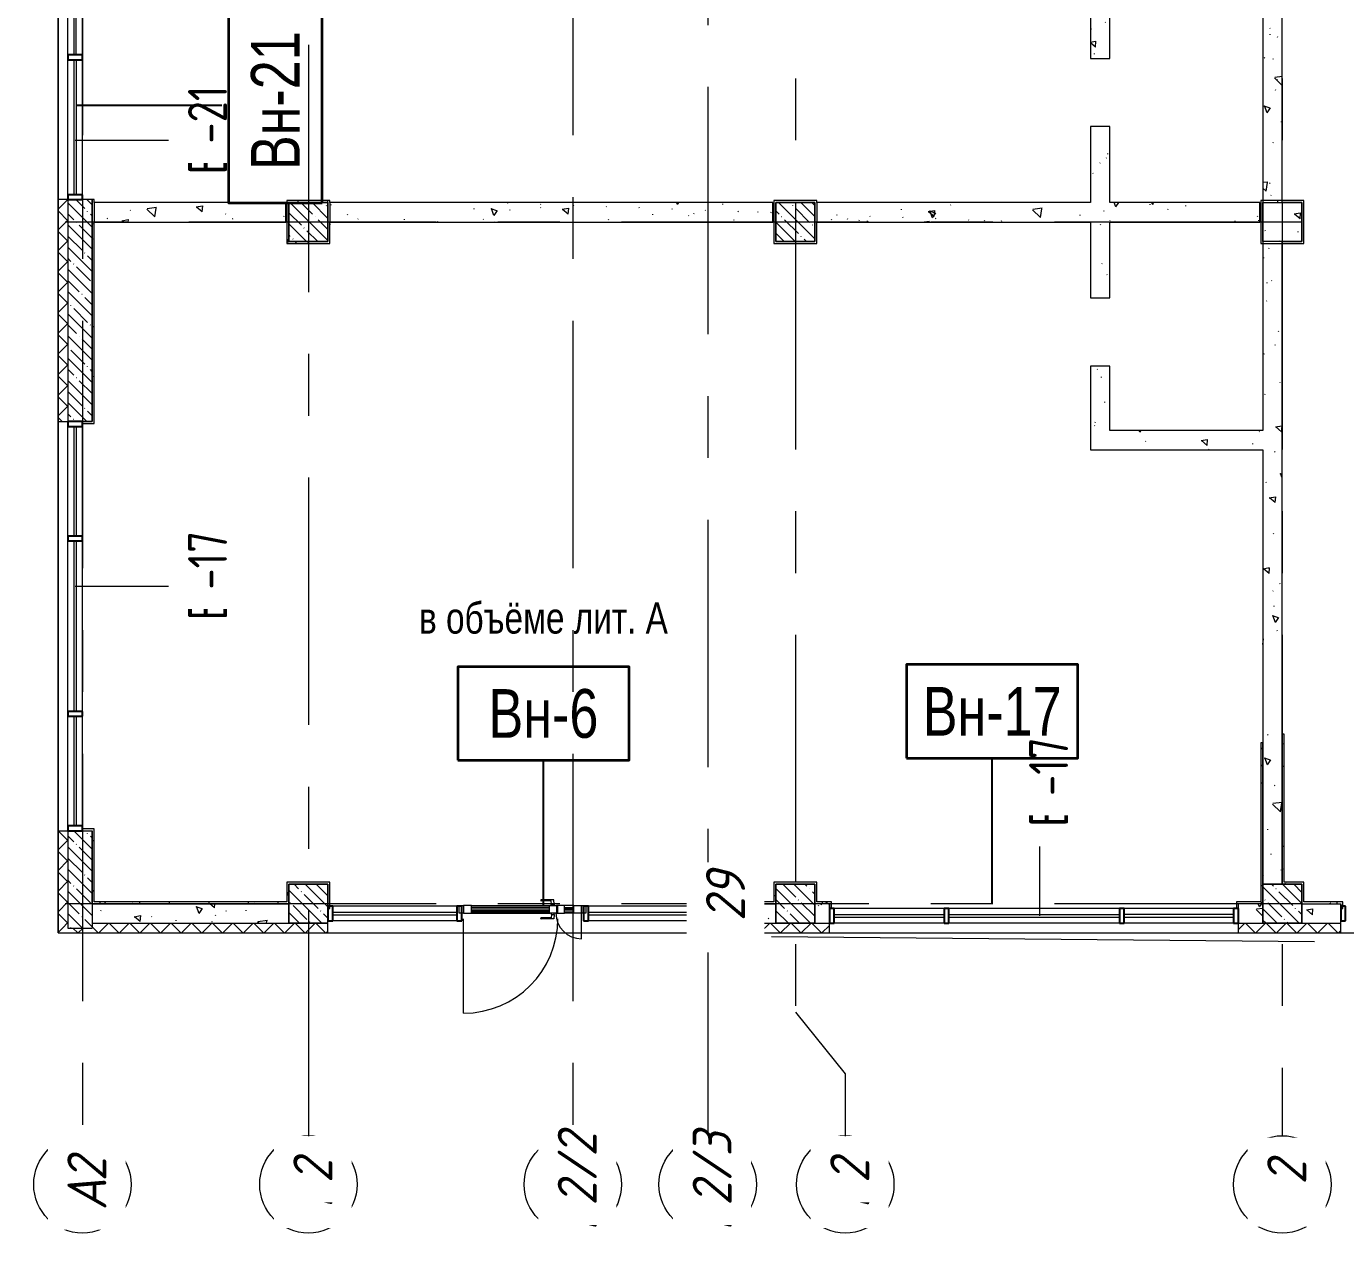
# Model space of a CAD drawing. Header units: metres. Extents: x 50 to 891, y -1294 to 247.
# Drawn here: x 189.6 to 257.3, y -1218.3 to -1155.5 of the extents above; entities that cross this region are included whole.
import ezdxf
from ezdxf.enums import TextEntityAlignment as Align

# ---------------------------------------------------------------- set-up
doc = ezdxf.new("R2010")
doc.units = ezdxf.units.M
doc.linetypes.add('Линия сетки', pattern=[22.225, 12.7, -3.175, 3.175, -3.175])
for name, color, linetype, lineweight in [('A-DETL-GENF', 1, 'Continuous', 9), ('A-DOOR', 1, 'Continuous', 9), ('A-GENM', 13, 'Continuous', 9), ('A-GLAZ-CURT', 1, 'Continuous', 9), ('A-GLAZ-CWMG', 1, 'Continuous', 9), ('S-GRID-IDEN', 9, 'Continuous', 9)]:
    doc.layers.add(name, color=color, linetype=linetype, lineweight=lineweight)
for name, color, linetype in [('ВИТРАЖИ', 1, 'Continuous'), ('МАРКИ', 3, 'Continuous'), ('ПЛАН', 8, 'Continuous')]:
    doc.layers.add(name, color=color, linetype=linetype)
doc.styles.add('ISOCPEUR_1', font='isocpeur.ttf', dxfattribs={"width": 0.8, "height": 250})
doc.styles.add('ISOCPEUR_I', font='isocpeui.ttf', dxfattribs={"width": 0.9, "height": 350})
doc.styles.add('ISOCPEUR_I_1', font='isocpeui.ttf', dxfattribs={"width": 0.9, "height": 250})
pattern_1 = [(140, (-1795.439, 1051.8707), (0.318779, 3.6436825), [0.381, -4.191]), (85, (-1795.439, 1051.8707), (-3.821138, -0.704858), [0.3048, -3.3528]), (190.451, (-1795.4123, 1052.1743), (-3.5023338, 2.93885), [0.3238, -3.5618]), (136.184, (-1796.455, 1051.8707), (0.840855, 5.421581), [0.5715, -6.2865]), (186.636, (-1796.385, 1052.3225), (-4.948549, 4.74805), [0.4857, -5.3427]), (81.184, (-1796.455, 1051.8707), (-4.948506, 4.748103), [0.4572, -5.0292]), (111, (-1796.201, 1052.3787), (2.0453028, 3.0322893), [0.381, -4.191]), (56, (-1796.201, 1052.3787), (-3.6837646, 1.2360417), [0.3048, -3.3528]), (161.451, (-1796.0305, 1052.6314), (-1.6384274, 4.2683413), [0.3238, -3.5618]), (127.5, (-1795.4389, 1051.8707), (-1.6911006, 0.06177347), [0.03353, -3.27863, 0.03353, -3.37007, -3.3655]), (127.5, (-1795.4389, 1051.8707), (-1.6911006, 0.06177347), [-6.71576, 0.03353, -3.33197]), (97.5, (-1795.4389, 1051.8707), (-2.0036106, 1.3363944), [0.03353, -1.90703, 0.03353, -3.20243, -1.2827]), (97.5, (-1795.4389, 1051.8707), (-2.0036106, 1.3363944), [-5.17652, 0.03353, -1.24917]), (57.5, (-1795.4389, 1050.7378), (0.1145767, 2.71181666), [0.03353, -1.23647, 0.03353, -9.18667]), (57.5, (-1795.4389, 1050.7378), (0.1145767, 2.71181666), [-1.30353, -3.92887, 0.03353, -5.22427]), (47.5, (-1795.439, 1050.2298), (-0.5085355, 2.9625848), [0.03353, -1.61747, 0.03353, -6.33171]), (47.5, (-1795.439, 1050.2298), (-0.5085355, 2.9625848), [-1.68453, -2.59791, 0.03353, -3.70027])]
pattern_2 = [(135, (-1795.4389, 1051.8707), (-0.57024626, -0.57024626), []), (135, (-1795.4389, 1052.4409), (-0.57024626, -0.57024626), [1.008065, -0.201615, 0.016765, -0.18485])]
pattern_3 = [(135, (-1795.4389, 1051.87066), (-0.53033009, -0.53033009), []), (225, (-1795.4389, 1051.87066), (0.53033009, -0.53033009), [])]
pattern_4 = [(90, (-1795.4389, 1051.87066), (-0.508, 2.032), [0.16764, -1.35636, 0.16764, -9.48436]), (90, (-1795.4389, 1051.87066), (-0.508, 2.032), [-1.69164, -1.35636, 0.16764, -2.88036, -5.08]), (90, (-1795.4389, 1051.87066), (-0.508, 2.032), [-6.096, 0.16764, -1.35636, 0.16764, -3.38836]), (90, (-1795.4389, 1051.87066), (-0.508, 2.032), [-7.78764, -0.84836, 0.16764, -2.37236]), (210, (-1795.6929, 1052.63266), (-1.50576362, -1.455940905), [0.16764, -1.35636, 0.16764, -9.48436]), (210, (-1795.6929, 1052.63266), (-1.50576362, -1.455940905), [-1.69164, -1.35636, 0.16764, -2.88036, -5.08]), (210, (-1795.6929, 1052.63266), (-1.50576362, -1.455940905), [-6.096, 0.16764, -1.35636, 0.16764, -3.38836]), (210, (-1795.6929, 1052.63266), (-1.50576362, -1.455940905), [-7.78764, -0.84836, 0.16764, -2.37236]), (330, (-1796.7089, 1052.88666), (2.01376362, -0.576059095), [0.16764, -1.35636, 0.16764, -9.48436]), (330, (-1796.7089, 1052.88666), (2.01376362, -0.576059095), [-1.69164, -1.35636, 0.16764, -2.88036, -5.08]), (330, (-1796.7089, 1052.88666), (2.01376362, -0.576059095), [-6.096, 0.16764, -1.35636, 0.16764, -3.38836]), (330, (-1796.7089, 1052.88666), (2.01376362, -0.576059095), [-7.78764, -0.84836, 0.16764, -2.37236])]

# ---------------------------------------------------------------- blocks, each defined once
blk = doc.blocks.new('Прямоугольный импост - 50 x 150 мм-7358238--1Г')
at = {"layer": 'A-GLAZ-CWMG', "lineweight": 25}
for p, q in [((0, 75), (-50, 75)), ((-50, 75), (-50, -75)), ((0, -75), (0, 75)), ((-50, -75), (0, -75))]:
    blk.add_line(p, q, dxfattribs=at)
blk = doc.blocks.new('Системная панель - С остеклением-7407893--1Г')
at = {"layer": 'A-GLAZ-CURT', "lineweight": 18}
for p, q in [((692, 12), (-692, 12)), ((-692, 12), (-692, -13)), ((692, -13), (692, 12)), ((-692, -13), (692, -13))]:
    blk.add_line(p, q, dxfattribs=at)
blk = doc.blocks.new('Прямоугольный импост - 50 x 150 мм-7407808--1Г')
at = {"layer": 'A-GLAZ-CWMG'}
for p, q in [((-36924, 465444), (-35539, 465444)), ((-36924, 465294), (-35539, 465294))]:
    blk.add_line(p, q, dxfattribs=at)
blk = doc.blocks.new('Прямоугольный импост - 50 x 150 мм-6973757--1Г')
at = {"layer": 'A-GLAZ-CWMG'}
for p, q in [((-38359, 465444), (-37319, 465444)), ((-38359, 465294), (-37319, 465294))]:
    blk.add_line(p, q, dxfattribs=at)
blk = doc.blocks.new('Системная панель - С остеклением-7407898--1Г')
at = {"layer": 'A-GLAZ-CURT', "lineweight": 18}
for p, q in [((700, 13), (-685, 13)), ((-685, 13), (-685, -13)), ((700, -13), (700, 13)), ((-685, -13), (700, -13))]:
    blk.add_line(p, q, dxfattribs=at)
blk = doc.blocks.new('Прямоугольный импост - 50 x 150 мм-7358237--1Г')
at = {"layer": 'A-GLAZ-CWMG', "lineweight": 25}
for p, q in [((-50, 75), (0, 75)), ((-50, -75), (-50, 75)), ((0, 75), (0, -75)), ((0, -75), (-50, -75))]:
    blk.add_line(p, q, dxfattribs=at)
blk = doc.blocks.new('Прямоугольный импост - 50 x 150 мм-7358475--1Г')
at = {"layer": 'A-GLAZ-CWMG', "lineweight": 25}
for p, q in [((-25, 75), (25, 75)), ((-25, -75), (-25, 75)), ((25, 75), (25, -75)), ((25, -75), (-25, -75))]:
    blk.add_line(p, q, dxfattribs=at)
blk = doc.blocks.new('Прямоугольный импост - 50 x 150 мм-7407821--1Г')
at = {"layer": 'A-GLAZ-CWMG'}
for p, q in [((-37319, 465444), (-36974, 465444)), ((-37319, 465294), (-36974, 465294))]:
    blk.add_line(p, q, dxfattribs=at)
blk = doc.blocks.new('Системная панель - С остеклением-7459898--1Г')
at = {"layer": 'A-GLAZ-CURT', "lineweight": 18}
for p, q in [((564, 12), (-564, 12)), ((-564, 12), (-564, -13)), ((564, -13), (564, 12)), ((-564, -13), (564, -13))]:
    blk.add_line(p, q, dxfattribs=at)
blk = doc.blocks.new('Системная панель - С остеклением-7459917--1Г')
at = {"layer": 'A-GLAZ-CURT', "lineweight": 18}
for p, q in [((561, 13), (-561, 13)), ((-561, 13), (-561, -12)), ((561, -12), (561, 13)), ((-561, -12), (561, -12))]:
    blk.add_line(p, q, dxfattribs=at)
blk = doc.blocks.new('Прямоугольный импост - 50 x 150 мм-7459892--1Г')
at = {"layer": 'A-GLAZ-CWMG'}
for p, q in [((-45839, 456447), (-45839, 457574)), ((-45689, 456447), (-45689, 457574))]:
    blk.add_line(p, q, dxfattribs=at)
blk = doc.blocks.new('Прямоугольный импост - 50 x 150 мм-7459914--1Г')
at = {"layer": 'A-GLAZ-CWMG'}
for p, q in [((-45839, 453964), (-45839, 454597)), ((-45689, 453964), (-45689, 454597))]:
    blk.add_line(p, q, dxfattribs=at)
blk = doc.blocks.new('Прямоугольный импост - 50 x 150 мм-1446660--1Г')
at = {"layer": 'A-GLAZ-CWMG'}
for p, q in [((-44839, 465444), (-44349, 465444)), ((-44839, 465294), (-44349, 465294))]:
    blk.add_line(p, q, dxfattribs=at)
blk = doc.blocks.new('Прямоугольный импост - 50 x 150 мм-1303775--1Г')
at = {"layer": 'A-GLAZ-CWMG'}
for p, q in [((-45839, 455794), (-45839, 456154)), ((-45689, 455794), (-45689, 456154))]:
    blk.add_line(p, q, dxfattribs=at)
blk = doc.blocks.new('Прямоугольный импост - 50 x 150 мм-7459897--1Г')
at = {"layer": 'A-GLAZ-CWMG'}
for p, q in [((-45839, 456154), (-45839, 456397)), ((-45689, 456154), (-45689, 456397))]:
    blk.add_line(p, q, dxfattribs=at)
blk = doc.blocks.new('Системная панель - С остеклением-7459921--1Г')
at = {"layer": 'A-GLAZ-CURT', "lineweight": 18}
for p, q in [((875, 12.5), (-875, 12.5)), ((-875, 12.5), (-875, -12.5)), ((875, -12.5), (875, 12.5)), ((-875, -12.5), (875, -12.5))]:
    blk.add_line(p, q, dxfattribs=at)
blk = doc.blocks.new('Прямоугольный импост - 50 x 150 мм-7459916--1Г')
at = {"layer": 'A-GLAZ-CWMG'}
for p, q in [((-45839, 454647), (-45839, 455794)), ((-45689, 454647), (-45689, 455794))]:
    blk.add_line(p, q, dxfattribs=at)
blk = doc.blocks.new('Системная панель - С остеклением-7358233--1Г')
at = {"layer": 'A-GLAZ-CURT', "lineweight": 18}
for p, q in [((637.5, 12.5), (-637.5, 12.5)), ((-637.5, 12.5), (-637.5, -12.5)), ((637.5, -12.5), (637.5, 12.5)), ((-637.5, -12.5), (637.5, -12.5))]:
    blk.add_line(p, q, dxfattribs=at)
blk = doc.blocks.new('Системная панель - С остеклением-7358275--1Г')
at = {"layer": 'A-GLAZ-CURT', "lineweight": 18}
for p, q in [((738, 12), (-738, 12)), ((-738, 12), (-738, -13)), ((738, -13), (738, 12)), ((-738, -13), (738, -13))]:
    blk.add_line(p, q, dxfattribs=at)
blk = doc.blocks.new('Прямоугольный импост - 50 x 150 мм-7358204--1Г')
at = {"layer": 'A-GLAZ-CWMG'}
for p, q in [((-31614, 465444), (-30339, 465444)), ((-31614, 465294), (-30339, 465294))]:
    blk.add_line(p, q, dxfattribs=at)
blk = doc.blocks.new('Прямоугольный импост - 50 x 150 мм-7358232--1Г')
at = {"layer": 'A-GLAZ-CWMG', "lineweight": 25}
for p, q in [((-25, 75), (25, 75)), ((-25, -75), (-25, 75)), ((25, 75), (25, -75)), ((25, -75), (-25, -75))]:
    blk.add_line(p, q, dxfattribs=at)
blk = doc.blocks.new('Прямоугольный импост - 50 x 150 мм-1438536--1Г')
at = {"layer": 'A-GLAZ-CWMG'}
for p, q in [((-33949, 465444), (-32964, 465444)), ((-33949, 465294), (-32964, 465294))]:
    blk.add_line(p, q, dxfattribs=at)
blk = doc.blocks.new('Дверь полуторка - 1300 x 2440 П _для витража_-7385797--1Г')
at = {"layer": 'A-DETL-GENF'}
for p, q in [((-524, 82), (-606, 82)), ((-606, 82), (-606, 5)), ((-606, 5), (-524, 5)), ((-524, 5), (-524, 82)), ((-524, 82), (276, 82)), ((276, 61), (-524, 61)), ((276, 55), (-524, 55)), ((-524, 39), (276, 39)), ((-524, 35), (276, 35)), ((276, 19), (-524, 19)), ((276, 13), (-524, 13)), ((-524, 5), (281, 5)), ((276, 5), (276, 82)), ((276, 82), (357, 82)), ((357, 5), (276, 5)), ((429, 82), (347, 82)), ((347, 82), (347, 5)), ((347, 5), (429, 5)), ((357, 82), (357, 5)), ((524, 5), (424, 5)), ((429, 5), (429, 82)), ((524, 82), (429, 82)), ((429, 61), (524, 61)), ((429, 55), (524, 55)), ((524, 39), (429, 39)), ((524, 35), (429, 35)), ((429, 19), (524, 19)), ((429, 13), (524, 13)), ((524, 5), (524, 82)), ((524, 82), (605, 82)), ((605, 5), (524, 5)), ((605, 82), (605, 5))]:
    blk.add_line(p, q, dxfattribs=at)
at = {"layer": 'A-DOOR'}
for p, q in [((-651, 5), (-651, 82)), ((-651, 82), (-606, 82)), ((-606, 5), (-651, 5)), ((-606, 82), (-606, 5)), ((605, 5), (605, 82)), ((605, 82), (650, 82)), ((650, 5), (605, 5)), ((605, -258), (605, 5)), ((650, 82), (650, 5)), ((-606, -1023), (-606, -55))]:
    blk.add_line(p, q, dxfattribs=at)
for centre, radius, start, end in [((605, 5), 263, 180, 270), ((-606, -55), 968, 270, 0)]:
    blk.add_arc(centre, radius, start, end, dxfattribs=at)
at = {"layer": 'A-GENM'}
for p, q in [((187, 139), (187, 133)), ((320, 142), (191, 142)), ((322, 98), (320, 142)), ((292, 130), (190, 130)), ((297, 98), (292, 130)), ((293, 82), (293, 98)), ((293, 98), (325, 98)), ((325, 82), (293, 82)), ((325, 5), (293, 5)), ((293, 5), (293, -11)), ((325, 98), (325, 82)), ((325, -11), (325, 5)), ((187, -52), (187, -46)), ((292, -43), (190, -43)), ((320, -55), (191, -55)), ((297, -11), (292, -43)), ((293, -11), (325, -11)), ((322, -11), (320, -55))]:
    blk.add_line(p, q, dxfattribs=at)
for centre, radius, start, end in [((191, 139), 3.06, 86.3413, 180), ((190, 133), 2.92, 180, 270), ((190, -46), 2.92, 90, 180), ((191, -52), 3.06, 180, 273.6587)]:
    blk.add_arc(centre, radius, start, end, dxfattribs=at)
blk = doc.blocks.new('Ось сетки - Заголовок сетки - Окружность 5 мм-84278--1Г')
at = {"layer": 'S-GRID-IDEN'}
blk.add_circle((0, 0), 5, dxfattribs=at)

msp = doc.modelspace()

# ---------------------------------------------------------------- hatches: boundary and pattern name
at = {"layer": 'ПЛАН', "lineweight": 13}
h = msp.add_hatch(dxfattribs=at)
h.set_pattern_fill('FP_3', color=8, scale=0.005, angle=90, style=0, pattern_type=2)
h.set_pattern_definition(pattern_1)
h.paths.add_polyline_path([(254.07, -1124.819), (253.07, -1124.819), (253.07, -1199.519), (254.07, -1199.519), (254.07, -1148.619)])
h = msp.add_hatch(dxfattribs=at)
h.set_pattern_fill('FP_3', color=8, scale=0.005, angle=90, style=0, pattern_type=2)
h.set_pattern_definition(pattern_1)
h.paths.add_polyline_path([(245.22, -1157.119), (245.22, -1153.819), (244.22, -1153.819), (244.22, -1157.119)])
h.paths.add_polyline_path([(245.22, -1160.619), (244.22, -1160.619), (244.22, -1164.519), (245.22, -1164.519), (245.22, -1163.592)])
h = msp.add_hatch(dxfattribs=at)
h.set_pattern_fill('FP_4', color=8, scale=0.005, angle=90, style=0, pattern_type=2)
h.set_pattern_definition(pattern_3)
h.paths.add_polyline_path([(191.72, -1175.769), (191.72, -1164.369), (191.22, -1164.369), (191.22, -1175.769)])
h = msp.add_hatch(dxfattribs=at)
h.set_pattern_fill('FP_2', color=8, scale=0.005, angle=90, style=0, pattern_type=2)
h.set_pattern_definition(pattern_2)
h.paths.add_polyline_path([(192.97, -1175.769), (192.97, -1164.369), (191.72, -1164.369), (191.72, -1175.769)])
h = msp.add_hatch(dxfattribs=at)
h.set_pattern_fill('FP_5', color=8, scale=0.005, angle=90, style=0, pattern_type=2)
h.set_pattern_definition(pattern_4)
h.paths.add_polyline_path([(193.07, -1175.769), (193.07, -1164.369), (192.97, -1164.369), (192.97, -1175.769)])
h = msp.add_hatch(dxfattribs=at)
h.set_pattern_fill('FP_3', color=8, scale=0.005, angle=90, style=0, pattern_type=2)
h.set_pattern_definition(pattern_1)
h.paths.add_polyline_path([(202.92, -1165.519), (202.92, -1164.519), (193.07, -1164.519), (193.07, -1165.519), (197.544, -1165.519)])
h = msp.add_hatch(dxfattribs=at)
h.set_pattern_fill('FP_5', color=8, scale=0.005, angle=90, style=0, pattern_type=2)
h.set_pattern_definition(pattern_4)
h.paths.add_polyline_path([(205.07, -1164.519), (205.07, -1164.419), (202.97, -1164.419), (202.97, -1164.519), (203.07, -1164.519)])
h = msp.add_hatch(dxfattribs=at)
h.set_pattern_fill('FP_5', color=8, scale=0.005, angle=90, style=0, pattern_type=2)
h.set_pattern_definition(pattern_4)
h.paths.add_polyline_path([(203.07, -1164.519), (202.97, -1164.519), (202.97, -1166.519), (203.07, -1166.519)])
h = msp.add_hatch(dxfattribs=at)
h.set_pattern_fill('FP_2', color=8, scale=0.005, angle=90, style=0, pattern_type=2)
h.set_pattern_definition(pattern_2)
h.paths.add_polyline_path([(205.07, -1164.519), (203.07, -1164.519), (203.07, -1166.519), (205.07, -1166.519)])
h = msp.add_hatch(dxfattribs=at)
h.set_pattern_fill('FP_5', color=8, scale=0.005, angle=90, style=0, pattern_type=2)
h.set_pattern_definition(pattern_4)
h.paths.add_polyline_path([(205.17, -1166.519), (205.17, -1164.419), (205.07, -1164.419), (205.07, -1166.519)])
h = msp.add_hatch(dxfattribs=at)
h.set_pattern_fill('FP_3', color=8, scale=0.005, angle=90, style=0, pattern_type=2)
h.set_pattern_definition(pattern_1)
h.paths.add_polyline_path([(227.92, -1164.519), (205.17, -1164.519), (205.17, -1165.519), (227.92, -1165.519)])
h = msp.add_hatch(dxfattribs=at)
h.set_pattern_fill('FP_2', color=8, scale=0.005, angle=90, style=0, pattern_type=2)
h.set_pattern_definition(pattern_2)
h.paths.add_polyline_path([(230.07, -1164.519), (228.07, -1164.519), (228.07, -1166.519), (230.07, -1166.519)])
h = msp.add_hatch(dxfattribs=at)
h.set_pattern_fill('FP_3', color=8, scale=0.005, angle=90, style=0, pattern_type=2)
h.set_pattern_definition(pattern_1)
h.paths.add_polyline_path([(252.92, -1165.519), (252.92, -1164.519), (230.17, -1164.519), (230.17, -1165.519), (248.886, -1165.519)])
h = msp.add_hatch(dxfattribs=at)
h.set_pattern_fill('FP_5', color=8, scale=0.005, angle=90, style=0, pattern_type=2)
h.set_pattern_definition(pattern_4)
h.paths.add_polyline_path([(255.07, -1164.419), (252.97, -1164.419), (252.97, -1164.519), (255.07, -1164.519)])
h = msp.add_hatch(dxfattribs=at)
h.set_pattern_fill('FP_3', color=8, scale=0.005, angle=90, style=0, pattern_type=2)
h.set_pattern_definition(pattern_1)
h.paths.add_polyline_path([(255.07, -1164.519), (254.07, -1164.519), (254.07, -1166.519), (255.07, -1166.519)])
h = msp.add_hatch(dxfattribs=at)
h.set_pattern_fill('FP_3', color=8, scale=0.005, angle=90, style=0, pattern_type=2)
h.set_pattern_definition(pattern_1)
h.paths.add_polyline_path([(245.22, -1169.419), (245.22, -1165.519), (244.22, -1165.519), (244.22, -1169.419)])
h.paths.add_polyline_path([(245.22, -1176.219), (245.22, -1172.919), (244.22, -1172.919), (244.22, -1176.219)])
h = msp.add_hatch(dxfattribs=at)
h.set_pattern_fill('FP_5', color=8, scale=0.005, angle=90, style=0, pattern_type=2)
h.set_pattern_definition(pattern_4)
h.paths.add_polyline_path([(205.17, -1166.519), (202.97, -1166.519), (202.97, -1166.619), (205.17, -1166.619)])
h = msp.add_hatch(dxfattribs=at)
h.set_pattern_fill('FP_3', color=8, scale=0.005, angle=90, style=0, pattern_type=2)
h.set_pattern_definition(pattern_1)
h.paths.add_polyline_path([(253.07, -1177.219), (253.07, -1176.219), (244.22, -1176.219), (244.22, -1177.219), (248.886, -1177.219)])
h = msp.add_hatch(dxfattribs=at)
h.set_pattern_fill('FP_5', color=8, scale=0.005, angle=90, style=0, pattern_type=2)
h.set_pattern_definition(pattern_4)
h.paths.add_polyline_path([(254.17, -1191.806), (254.07, -1191.806), (254.07, -1199.419), (254.17, -1199.419), (254.17, -1192.906)])
h = msp.add_hatch(dxfattribs=at)
h.set_pattern_fill('FP_5', color=8, scale=0.005, angle=90, style=0, pattern_type=2)
h.set_pattern_definition(pattern_4)
h.paths.add_polyline_path([(253.07, -1192.262), (252.97, -1192.262), (252.97, -1200.519), (253.07, -1200.519), (253.07, -1192.906)])
h = msp.add_hatch(dxfattribs=at)
h.set_pattern_fill('FP_5', color=8, scale=0.005, angle=90, style=0, pattern_type=2)
h.set_pattern_definition(pattern_4)
h.paths.add_polyline_path([(193.07, -1196.669), (192.97, -1196.669), (192.97, -1200.519), (193.07, -1200.519), (193.07, -1200.419)])
h = msp.add_hatch(dxfattribs=at)
h.set_pattern_fill('FP_4', color=8, scale=0.005, angle=90, style=0, pattern_type=2)
h.set_pattern_definition(pattern_3)
h.paths.add_polyline_path([(191.72, -1201.769), (191.72, -1196.769), (191.22, -1196.769), (191.22, -1201.769)])
h = msp.add_hatch(dxfattribs=at)
h.set_pattern_fill('FP_2', color=8, scale=0.005, angle=90, style=0, pattern_type=2)
h.set_pattern_definition(pattern_2)
h.paths.add_polyline_path([(192.97, -1201.769), (192.97, -1196.769), (191.72, -1196.769), (191.72, -1201.769)])
h = msp.add_hatch(dxfattribs=at)
h.set_pattern_fill('FP_5', color=8, scale=0.005, angle=90, style=0, pattern_type=2)
h.set_pattern_definition(pattern_4)
h.paths.add_polyline_path([(205.17, -1200.767), (205.17, -1199.419), (205.07, -1199.419), (205.07, -1200.767)])
h = msp.add_hatch(dxfattribs=at)
h.set_pattern_fill('FP_5', color=8, scale=0.005, angle=90, style=0, pattern_type=2)
h.set_pattern_definition(pattern_4)
h.paths.add_polyline_path([(255.07, -1199.519), (255.07, -1199.419), (254.07, -1199.419), (254.07, -1199.519)])
h = msp.add_hatch(dxfattribs=at)
h.set_pattern_fill('FP_5', color=8, scale=0.005, angle=90, style=0, pattern_type=2)
h.set_pattern_definition(pattern_4)
h.paths.add_polyline_path([(203.07, -1199.519), (202.97, -1199.519), (202.97, -1200.519), (203.07, -1200.519)])
h = msp.add_hatch(dxfattribs=at)
h.set_pattern_fill('FP_2', color=8, scale=0.005, angle=90, style=0, pattern_type=2)
h.set_pattern_definition(pattern_2)
h.paths.add_polyline_path([(205.07, -1199.519), (203.07, -1199.519), (203.07, -1201.519), (205.07, -1201.519)])
h = msp.add_hatch(dxfattribs=at)
h.set_pattern_fill('FP_5', color=8, scale=0.005, angle=90, style=0, pattern_type=2)
h.set_pattern_definition(pattern_4)
h.paths.add_polyline_path([(228.071, -1200.519), (228.071, -1199.519), (227.971, -1199.519), (227.971, -1200.519)])
h = msp.add_hatch(dxfattribs=at)
h.set_pattern_fill('FP_2', color=8, scale=0.005, angle=90, style=0, pattern_type=2)
h.set_pattern_definition(pattern_2)
h.paths.add_polyline_path([(230.07, -1199.519), (228.07, -1199.519), (228.07, -1201.519), (230.07, -1201.519), (230.07, -1200.519)])
h = msp.add_hatch(dxfattribs=at)
h.set_pattern_fill('FP_2', color=8, scale=0.005, angle=90, style=0, pattern_type=2)
h.set_pattern_definition(pattern_2)
h.paths.add_polyline_path([(255.07, -1199.519), (253.07, -1199.519), (253.07, -1201.519), (255.07, -1201.519), (255.07, -1200.235)])
h = msp.add_hatch(dxfattribs=at)
h.set_pattern_fill('FP_3', color=8, scale=0.005, angle=90, style=0, pattern_type=2)
h.set_pattern_definition(pattern_1)
h.paths.add_polyline_path([(257.07, -1201.519), (257.07, -1200.519), (255.07, -1200.519), (255.07, -1201.519)])
h.paths.add_polyline_path([(253.07, -1200.519), (251.821, -1200.519), (251.821, -1201.519), (253.07, -1201.519)])
h.paths.add_polyline_path([(230.821, -1201.519), (230.821, -1200.519), (230.07, -1200.519), (230.07, -1201.519)])
h.paths.add_polyline_path([(228.07, -1200.519), (226.07, -1200.519), (226.07, -1201.519), (228.07, -1201.519)])
h.paths.add_polyline_path([(203.07, -1200.519), (192.97, -1200.519), (192.97, -1201.519), (203.07, -1201.519)])
h = msp.add_hatch(dxfattribs=at)
h.set_pattern_fill('FP_5', color=8, scale=0.005, angle=90, style=0, pattern_type=2)
h.set_pattern_definition(pattern_4)
h.paths.add_polyline_path([(202.97, -1200.419), (193.07, -1200.419), (193.07, -1200.519), (202.97, -1200.519)])
h = msp.add_hatch(dxfattribs=at)
h.set_pattern_fill('FP_5', color=8, scale=0.005, angle=90, style=0, pattern_type=2)
h.set_pattern_definition(pattern_4)
h.paths.add_polyline_path([(230.821, -1200.519), (230.821, -1200.419), (230.071, -1200.419), (230.071, -1200.519)])
h = msp.add_hatch(dxfattribs=at)
h.set_pattern_fill('FP_5', color=8, scale=0.005, angle=90, style=0, pattern_type=2)
h.set_pattern_definition(pattern_4)
h.paths.add_polyline_path([(257.07, -1200.519), (257.07, -1200.419), (255.07, -1200.419), (255.07, -1200.519)])
h = msp.add_hatch(dxfattribs=at)
h.set_pattern_fill('FP_4', color=8, scale=0.005, angle=90, style=0, pattern_type=2)
h.set_pattern_definition(pattern_3)
h.paths.add_polyline_path([(257.07, -1202.019), (257.07, -1201.519), (251.821, -1201.519), (251.821, -1202.019)])
h.paths.add_polyline_path([(230.821, -1202.019), (230.821, -1201.519), (226.07, -1201.519), (226.07, -1202.019)])
h.paths.add_polyline_path([(205.07, -1202.019), (205.07, -1201.519), (192.97, -1201.519), (192.97, -1201.769), (191.22, -1201.769), (191.22, -1202.019), (197.544, -1202.019)])

# ---------------------------------------------------------------- linework, layer by layer
at = {"layer": 'A-GLAZ-CURT', "color": 8, "lineweight": 18}
for p, q in [((192.033, -1176.019), (192.033, -1181.644)), ((192.158, -1176.019), (192.033, -1176.019)), ((192.158, -1181.644), (192.158, -1176.019)), ((192.033, -1181.644), (192.158, -1181.644)), ((192.033, -1181.894), (192.033, -1190.644)), ((192.158, -1181.894), (192.033, -1181.894)), ((192.158, -1190.644), (192.158, -1181.894)), ((192.033, -1190.644), (192.158, -1190.644)), ((192.033, -1190.894), (192.033, -1196.519)), ((192.158, -1190.894), (192.033, -1190.894)), ((192.158, -1196.519), (192.158, -1190.894)), ((192.033, -1196.519), (192.158, -1196.519))]:
    msp.add_line(p, q, dxfattribs=at)
at = {"layer": 'A-GLAZ-CWMG', "color": 8}
for p, q in [((191.72, -1181.644), (191.72, -1176.019)), ((192.47, -1181.644), (192.47, -1176.019)), ((191.72, -1183.126), (191.72, -1181.894)), ((192.47, -1183.126), (192.47, -1181.894)), ((191.72, -1190.644), (191.72, -1183.126)), ((192.47, -1190.644), (192.47, -1183.126)), ((191.72, -1194.069), (191.72, -1190.894)), ((192.47, -1194.069), (192.47, -1190.894)), ((191.72, -1196.519), (191.72, -1194.069)), ((192.47, -1196.519), (192.47, -1194.069))]:
    msp.add_line(p, q, dxfattribs=at)
at = {"layer": 'A-GLAZ-CWMG', "color": 8, "lineweight": 25, "extrusion": (0, 0, -1)}
for p, q in [((191.72, -1181.644), (191.72, -1181.894)), ((192.47, -1181.644), (191.72, -1181.644)), ((192.47, -1181.894), (192.47, -1181.644)), ((191.72, -1181.894), (192.47, -1181.894)), ((191.72, -1190.644), (191.72, -1190.894)), ((192.47, -1190.644), (191.72, -1190.644)), ((192.47, -1190.894), (192.47, -1190.644)), ((191.72, -1190.894), (192.47, -1190.894)), ((191.72, -1196.519), (191.72, -1196.769)), ((192.47, -1196.519), (191.72, -1196.519)), ((192.47, -1196.769), (192.47, -1196.519)), ((191.72, -1196.769), (192.47, -1196.769))]:
    msp.add_line(p, q, dxfattribs=at)
at = {"layer": 'МАРКИ', "color": 1, "lineweight": 25}
for p, q in [((216.139, -1200.65), (216.139, -1193.15)), ((239.177, -1200.541), (239.177, -1193.041))]:
    msp.add_line(p, q, dxfattribs=at)
at = {"layer": 'МАРКИ', "color": 1, "lineweight": 35}
msp.add_lwpolyline([(211.739, -1193.15), (220.539, -1193.15), (220.539, -1188.35), (211.739, -1188.35)], close=True, dxfattribs=at)
at = {"layer": 'ПЛАН', "color": 8, "lineweight": 13}
for p, q in [((191.22, -1202.019), (191.22, -978.144)), ((191.22, -1149.769), (191.22, -1164.369)), ((254.07, -1164.519), (254.07, -1150.619)), ((244.22, -1152.819), (244.22, -1157.119)), ((245.22, -1157.119), (245.22, -1153.819)), ((253.07, -1153.819), (253.07, -1176.219)), ((244.22, -1157.119), (245.22, -1157.119)), ((244.22, -1160.619), (244.22, -1164.519)), ((245.22, -1160.619), (244.22, -1160.619)), ((245.22, -1164.519), (245.22, -1160.619)), ((192.095, -1161.314), (197.224, -1161.314)), ((191.22, -1164.369), (191.22, -1175.769)), ((193.07, -1164.369), (191.22, -1164.369)), ((191.72, -1164.369), (191.72, -1175.769)), ((192.97, -1175.769), (192.97, -1164.369)), ((192.97, -1164.369), (192.97, -1175.769)), ((193.07, -1164.519), (193.07, -1164.369)), ((202.92, -1164.519), (193.07, -1164.519)), ((193.07, -1164.519), (193.07, -1165.519)), ((202.92, -1165.519), (202.92, -1164.519)), ((205.17, -1164.419), (202.97, -1164.419)), ((202.97, -1164.419), (202.97, -1166.619)), ((205.07, -1164.519), (203.07, -1164.519)), ((203.07, -1164.519), (203.07, -1166.519)), ((203.07, -1164.519), (205.07, -1164.519)), ((203.07, -1166.519), (203.07, -1164.519)), ((205.07, -1166.519), (205.07, -1164.519)), ((205.07, -1164.519), (205.07, -1166.519)), ((205.17, -1164.519), (205.17, -1164.419)), ((227.92, -1164.519), (205.17, -1164.519)), ((205.17, -1164.519), (205.17, -1165.519)), ((227.92, -1165.519), (227.92, -1164.519)), ((230.17, -1164.419), (227.97, -1164.419)), ((227.97, -1164.419), (227.97, -1166.619)), ((230.07, -1164.519), (228.07, -1164.519)), ((228.07, -1164.519), (228.07, -1166.519)), ((228.07, -1164.519), (230.07, -1164.519)), ((228.07, -1166.519), (228.07, -1164.519)), ((230.07, -1166.519), (230.07, -1164.519)), ((230.07, -1164.519), (230.07, -1166.519)), ((230.17, -1164.519), (230.17, -1164.419)), ((244.22, -1164.519), (230.17, -1164.519)), ((230.17, -1164.519), (230.17, -1165.519)), ((252.92, -1164.519), (245.22, -1164.519)), ((252.92, -1165.519), (252.92, -1164.519)), ((255.17, -1164.419), (252.97, -1164.419)), ((252.97, -1164.419), (252.97, -1166.619)), ((253.07, -1164.519), (254.07, -1164.519)), ((253.07, -1166.519), (253.07, -1164.519)), ((255.07, -1164.519), (254.07, -1164.519)), ((254.07, -1164.519), (255.07, -1164.519)), ((255.07, -1166.519), (255.07, -1164.519)), ((255.07, -1164.519), (255.07, -1166.519)), ((255.17, -1166.619), (255.17, -1164.419)), ((193.07, -1175.869), (193.07, -1165.519)), ((193.07, -1165.519), (202.92, -1165.519)), ((205.17, -1166.619), (205.17, -1165.519)), ((205.17, -1165.519), (227.92, -1165.519)), ((230.17, -1166.619), (230.17, -1165.519)), ((230.17, -1165.519), (244.22, -1165.519)), ((244.22, -1165.519), (244.22, -1169.419)), ((245.22, -1165.519), (252.92, -1165.519)), ((245.22, -1169.419), (245.22, -1165.519)), ((202.97, -1166.619), (205.17, -1166.619)), ((203.07, -1166.519), (205.07, -1166.519)), ((205.07, -1166.519), (203.07, -1166.519)), ((227.97, -1166.619), (230.17, -1166.619)), ((228.07, -1166.519), (230.07, -1166.519)), ((230.07, -1166.519), (228.07, -1166.519)), ((252.97, -1166.619), (255.17, -1166.619)), ((254.07, -1166.519), (253.07, -1166.519)), ((254.07, -1199.519), (254.07, -1166.519)), ((254.07, -1166.519), (255.07, -1166.519)), ((255.07, -1166.519), (254.07, -1166.519)), ((244.22, -1169.419), (245.22, -1169.419)), ((245.22, -1172.919), (244.22, -1172.919)), ((244.22, -1172.919), (244.22, -1177.219)), ((245.22, -1176.219), (245.22, -1172.919)), ((191.22, -1175.769), (192.97, -1175.769)), ((191.22, -1175.769), (191.22, -1196.769)), ((192.97, -1175.769), (192.47, -1175.769)), ((192.47, -1175.769), (192.47, -1175.869)), ((192.47, -1175.869), (193.07, -1175.869)), ((253.07, -1176.219), (245.22, -1176.219)), ((244.22, -1177.219), (253.07, -1177.219)), ((253.07, -1177.219), (253.07, -1199.519)), ((192.095, -1184.207), (197.224, -1184.207)), ((254.17, -1191.806), (254.07, -1191.806)), ((254.07, -1191.806), (254.07, -1199.419)), ((254.17, -1199.419), (254.17, -1191.806)), ((252.97, -1192.262), (252.97, -1200.419)), ((253.07, -1192.262), (252.97, -1192.262)), ((253.07, -1200.519), (253.07, -1192.262)), ((193.07, -1196.669), (192.47, -1196.669)), ((192.47, -1196.669), (192.47, -1196.769)), ((193.07, -1200.419), (193.07, -1196.669)), ((241.626, -1201.144), (241.626, -1196.574)), ((191.22, -1196.769), (191.22, -1201.769)), ((191.22, -1196.769), (192.97, -1196.769)), ((191.72, -1196.769), (191.72, -1201.769)), ((192.97, -1200.519), (192.97, -1196.769)), ((192.97, -1196.769), (192.97, -1200.519)), ((205.17, -1199.419), (202.97, -1199.419)), ((202.97, -1199.419), (202.97, -1200.419)), ((205.17, -1200.767), (205.17, -1199.419)), ((230.171, -1199.419), (227.971, -1199.419)), ((227.971, -1199.419), (227.971, -1200.419)), ((230.171, -1200.419), (230.171, -1199.419)), ((254.07, -1199.419), (254.07, -1199.519)), ((255.17, -1199.419), (254.17, -1199.419)), ((255.17, -1200.419), (255.17, -1199.419)), ((205.07, -1199.519), (203.07, -1199.519)), ((203.07, -1199.519), (203.07, -1200.519)), ((203.07, -1199.519), (205.07, -1199.519)), ((203.07, -1200.519), (203.07, -1199.519)), ((205.07, -1201.519), (205.07, -1199.519)), ((205.07, -1199.519), (205.07, -1200.767)), ((230.07, -1199.519), (228.07, -1199.519)), ((228.07, -1199.519), (228.07, -1200.519)), ((228.071, -1199.519), (230.071, -1199.519)), ((228.071, -1200.519), (228.071, -1199.519)), ((230.07, -1200.519), (230.07, -1199.519)), ((230.071, -1199.519), (230.071, -1200.519)), ((253.07, -1199.519), (254.07, -1199.519)), ((255.07, -1199.519), (253.07, -1199.519)), ((253.07, -1199.519), (253.07, -1200.519)), ((254.07, -1199.519), (255.07, -1199.519)), ((255.07, -1200.519), (255.07, -1199.519)), ((255.07, -1199.519), (255.07, -1200.519)), ((192.97, -1200.519), (192.97, -1201.769)), ((192.97, -1200.519), (193.07, -1200.519)), ((202.97, -1200.419), (193.07, -1200.419)), ((203.07, -1200.519), (193.07, -1200.519)), ((193.07, -1200.519), (203.07, -1200.519)), ((203.07, -1200.519), (203.07, -1201.519)), ((203.07, -1201.519), (203.07, -1200.519)), ((205.07, -1200.767), (205.17, -1200.767)), ((227.971, -1200.419), (225.97, -1200.419)), ((225.97, -1200.419), (225.97, -1200.767)), ((225.97, -1200.767), (226.07, -1200.767)), ((228.07, -1200.519), (226.07, -1200.519)), ((226.07, -1200.519), (226.07, -1202.019)), ((226.07, -1200.519), (228.071, -1200.519)), ((226.07, -1200.767), (226.07, -1200.519)), ((228.07, -1200.519), (228.07, -1201.519)), ((228.07, -1201.519), (228.07, -1200.519)), ((230.07, -1201.519), (230.07, -1200.519)), ((230.821, -1200.519), (230.07, -1200.519)), ((230.07, -1200.519), (230.07, -1201.519)), ((230.921, -1200.419), (230.171, -1200.419)), ((230.821, -1202.019), (230.821, -1200.519)), ((230.821, -1200.519), (230.821, -1200.769)), ((230.821, -1200.769), (230.921, -1200.769)), ((230.921, -1200.769), (230.921, -1200.419)), ((252.97, -1200.419), (251.721, -1200.419)), ((251.721, -1200.419), (251.721, -1200.769)), ((251.721, -1200.769), (251.821, -1200.769)), ((252.97, -1200.519), (251.821, -1200.519)), ((251.821, -1202.019), (251.821, -1200.519)), ((252.97, -1200.519), (253.07, -1200.519)), ((253.07, -1200.519), (253.07, -1201.519)), ((253.07, -1201.519), (253.07, -1200.519)), ((255.07, -1201.519), (255.07, -1200.519)), ((255.07, -1200.519), (255.07, -1201.519)), ((255.07, -1200.519), (257.07, -1200.519)), ((257.17, -1200.419), (255.17, -1200.419)), ((257.07, -1202.019), (257.07, -1200.519)), ((257.07, -1200.519), (257.07, -1200.767)), ((257.07, -1200.767), (257.17, -1200.767)), ((257.17, -1200.767), (257.17, -1200.419)), ((191.22, -1201.769), (191.22, -1202.019)), ((191.22, -1202.019), (205.07, -1202.019)), ((191.72, -1201.769), (192.97, -1201.769)), ((192.97, -1201.519), (203.07, -1201.519)), ((203.07, -1201.519), (205.07, -1201.519)), ((205.07, -1201.519), (203.07, -1201.519)), ((205.07, -1202.019), (205.07, -1201.519)), ((205.07, -1202.019), (226.07, -1202.019)), ((226.07, -1201.519), (228.07, -1201.519)), ((226.07, -1202.019), (230.821, -1202.019)), ((228.07, -1201.519), (230.07, -1201.519)), ((230.07, -1201.519), (228.07, -1201.519)), ((230.07, -1201.519), (230.821, -1201.519)), ((230.821, -1202.019), (251.821, -1202.019)), ((251.821, -1201.519), (253.07, -1201.519)), ((251.821, -1202.019), (257.07, -1202.019)), ((253.07, -1201.519), (255.07, -1201.519)), ((255.07, -1201.519), (253.07, -1201.519)), ((255.07, -1201.519), (257.07, -1201.519)), ((257.07, -1202.019), (278.07, -1202.019)), ((227.844, -1202.203), (255.73, -1202.457)), ((229.07, -1206.079), (231.635, -1209.254))]:
    msp.add_line(p, q, dxfattribs=at)
at = {"layer": 'ПЛАН', "color": 8, "linetype": 'Линия сетки', "lineweight": 13}
for p, q in [((229.07, -1120.044), (229.07, -1206.079)), ((321.751, -1165.519), (180.925, -1165.519)), ((321.751, -1200.519), (180.925, -1200.519))]:
    msp.add_line(p, q, dxfattribs=at)

# ---------------------------------------------------------------- block references
at = {"layer": 'ВИТРАЖИ', "color": 1, "lineweight": 70, "xscale": 0.005, "yscale": 0.005, "zscale": 0.005}
for name, p, rotation in [('Прямоугольный импост - 50 x 150 мм-7407808--1Г', (2518.942, -972.322), 90), ('Системная панель - С остеклением-7407893--1Г', (192.095, -1153.481), 270), ('Прямоугольный импост - 50 x 150 мм-7407821--1Г', (2518.942, -972.322), 90), ('Системная панель - С остеклением-7407898--1Г', (192.095, -1160.619), 270), ('Прямоугольный импост - 50 x 150 мм-6973757--1Г', (2518.942, -972.322), 90), ('Прямоугольный импост - 50 x 150 мм-7358238--1Г', (192.095, -1175.769), 89.9999884188508), ('Прямоугольный импост - 50 x 150 мм-7358238--1Г', (205.07, -1201.025), 179.9999999999966), ('Прямоугольный импост - 50 x 150 мм-7358204--1Г', (53.623, 1125.821), 179.9999999999992), ('Прямоугольный импост - 50 x 150 мм-1438536--1Г', (53.623, 1125.821), 179.9999999999968), ('Прямоугольный импост - 50 x 150 мм-1446660--1Г', (1.623, 1125.821), 180.0000115885119), ('Прямоугольный импост - 50 x 150 мм-7358238--1Г', (230.821, -1201.144), 179.9999999999996), ('Прямоугольный импост - 50 x 150 мм-7459892--1Г', (2518.942, -972.322), 90), ('Прямоугольный импост - 50 x 150 мм-7459897--1Г', (2518.942, -972.322), 90), ('Прямоугольный импост - 50 x 150 мм-1303775--1Г', (2518.942, -972.322), 90), ('Прямоугольный импост - 50 x 150 мм-7459916--1Г', (2518.942, -972.322), 90), ('Прямоугольный импост - 50 x 150 мм-7459914--1Г', (2518.942, -972.322), 90), ('Прямоугольный импост - 50 x 150 мм-1446660--1Г', (27.374, 1125.702), 180.0000115885158), ('Прямоугольный импост - 50 x 150 мм-7358238--1Г', (257.07, -1201.025), 179.9999999999966)]:
    msp.add_blockref(name, p, dxfattribs=dict(at, rotation=rotation))
at = {"layer": 'ВИТРАЖИ', "color": 1, "lineweight": 70, "extrusion": (0, 0, -1), "xscale": 0.005, "yscale": 0.005, "zscale": 0.005}
for name, p, rotation in [('Прямоугольный импост - 50 x 150 мм-7358475--1Г', (-192.095, -1157.069), 270), ('Прямоугольный импост - 50 x 150 мм-7358237--1Г', (-192.095, -1164.369), 270), ('Прямоугольный импост - 50 x 150 мм-7358232--1Г', (-211.82, -1201.025), 180.0000000000034), ('Прямоугольный импост - 50 x 150 мм-7358232--1Г', (-218.32, -1201.025), 180.0000000000034), ('Прямоугольный импост - 50 x 150 мм-7358237--1Г', (-226.07, -1201.025), 180.0000000000034), ('Прямоугольный импост - 50 x 150 мм-7358475--1Г', (-236.831, -1201.144), 180.0000000000004), ('Прямоугольный импост - 50 x 150 мм-7358475--1Г', (-245.831, -1201.144), 180.0000000000004), ('Прямоугольный импост - 50 x 150 мм-7358237--1Г', (-251.821, -1201.144), 180.0000000000004)]:
    msp.add_blockref(name, p, dxfattribs=dict(at, rotation=rotation))
at = {"layer": 'ВИТРАЖИ', "color": 1, "lineweight": 70, "xscale": 0.005, "yscale": 0.005, "zscale": 0.005}
for name, p in [('Системная панель - С остеклением-7358233--1Г', (208.508, -1201.025)), ('Системная панель - С остеклением-7358275--1Г', (222.133, -1201.025)), ('Системная панель - С остеклением-7459898--1Г', (233.889, -1201.144)), ('Системная панель - С остеклением-7459921--1Г', (241.331, -1201.144)), ('Системная панель - С остеклением-7459917--1Г', (248.764, -1201.144))]:
    msp.add_blockref(name, p, dxfattribs=at)
at = {"layer": 'ПЛАН', "color": 8, "lineweight": 13, "xscale": 0.005, "yscale": 0.005, "zscale": 0.005}
msp.add_blockref('Дверь полуторка - 1300 x 2440 П _для витража_-7385797--1Г', (215.07, -1201.025), dxfattribs=at)
at = {"layer": 'ПЛАН', "color": 8, "lineweight": 13, "xscale": 0.4999999999999998, "yscale": 0.4999999999999998, "zscale": 0.4999999999999998}
for p, rotation in [((192.47, -1214.929), 180.0000000000032), ((204.07, -1214.929), 179.9999999999998), ((217.645, -1214.929), 179.9999999999998), ((224.57, -1214.929), 179.9999999999998), ((231.635, -1214.929), 179.9999999999998), ((254.07, -1214.929), 179.9999999999998)]:
    msp.add_blockref('Ось сетки - Заголовок сетки - Окружность 5 мм-84278--1Г', p, dxfattribs=dict(at, rotation=rotation))

# ---------------------------------------------------------------- texts
at = {"layer": 'МАРКИ', "color": 1, "width": 0.8}
msp.add_text('в объёме лит. А', height=1.6, dxfattribs=at).set_placement((216.139, -1185.85), align=Align.MIDDLE_CENTER)
at = {"layer": 'МАРКИ', "color": 1, "lineweight": 25, "width": 0.8}
msp.add_text('Вн-6', height=2.5, dxfattribs=at).set_placement((216.139, -1190.75), align=Align.MIDDLE_CENTER)

# ---------------------------------------------------------------- next in the draw order: texts
at = {"layer": 'ПЛАН', "color": 8, "lineweight": 13, "char_height": 2, "attachment_point": 1, "rotation": 90, "bg_fill": 2}
for s, insert, width, style in [('ВН', (197.892, -1163.086), 1.92405, 'ISOCPEUR_1'), ('ВН', (197.892, -1185.979), 1.92405, 'ISOCPEUR_1'), ('ВН', (241.07, -1196.574), 1.92405, 'ISOCPEUR_1'), ('\\fISOCPEUR|b0|i1|c204|p34|;\\W.9;А', (191.697, -1216.257), 1.8038, 'ISOCPEUR_I'), ('\\fISOCPEUR|b0|i1|c204|p34|;\\W.9;Б', (203.297, -1216.167), 1.58734, 'ISOCPEUR_I'), ('\\fISOCPEUR|b0|i1|c204|p34|;\\W.9;В', (230.862, -1216.167), 1.58734, 'ISOCPEUR_I'), ('\\fISOCPEUR|b0|i1|c204|p34|;\\W.9;Г', (253.297, -1216.093), 1.40696, 'ISOCPEUR_I'), ('\\fISOCPEUR|b0|i1|c204|p34|;\\W.9;Б', (216.872, -1217.328), 1.58734, 'ISOCPEUR_I'), ('\\fISOCPEUR|b0|i1|c204|p34|;\\W.9;Б', (223.797, -1217.328), 1.58734, 'ISOCPEUR_I')]:
    msp.add_mtext(s, dxfattribs=dict(at, insert=insert, width=width, style=style))

# ---------------------------------------------------------------- next in the draw order: texts
for s, insert, width, style in [('-21', (197.892, -1161.498), 2.34093, 'ISOCPEUR_1'), ('-17', (197.892, -1184.392), 2.34093, 'ISOCPEUR_1'), ('-17', (241.07, -1194.987), 2.34093, 'ISOCPEUR_1'), ('2/2', (216.872, -1216.018), 4.22088, 'ISOCPEUR_I'), ('2/3', (223.797, -1216.018), 4.22088, 'ISOCPEUR_I'), ('\\fISOCPEUR|b0|i1|c204|p34|;\\W.9;2', (191.697, -1214.769), 1.40696, 'ISOCPEUR_I'), ('\\fISOCPEUR|b0|i1|c204|p34|;\\W.9;2', (203.297, -1214.857), 1.40696, 'ISOCPEUR_I'), ('\\fISOCPEUR|b0|i1|c204|p34|;\\W.9;2', (230.862, -1214.857), 1.40696, 'ISOCPEUR_I'), ('\\fISOCPEUR|b0|i1|c204|p34|;\\W.9;2', (253.297, -1214.932), 1.40696, 'ISOCPEUR_I')]:
    msp.add_mtext(s, dxfattribs=dict(at, insert=insert, width=width, style=style))

# ---------------------------------------------------------------- next in the draw order: linework, layer by layer
at = {"layer": 'МАРКИ', "color": 1, "lineweight": 25}
msp.add_line((199.626, -1159.544), (192.126, -1159.544), dxfattribs=at)
at = {"layer": 'МАРКИ', "color": 1, "lineweight": 35}
for points in [[(204.774, -1164.54), (204.774, -1154.04), (199.974, -1154.04), (199.974, -1164.54)], [(234.777, -1193.041), (243.577, -1193.041), (243.577, -1188.241), (234.777, -1188.241)]]:
    msp.add_lwpolyline(points, close=True, dxfattribs=at)
at = {"layer": 'ПЛАН', "color": 8, "linetype": 'Линия сетки', "lineweight": 13}
for p, q in [((192.47, -970.566), (192.47, -1212.429)), ((217.645, -970.566), (217.645, -1212.429)), ((204.07, -1067.517), (204.07, -1212.429)), ((224.57, -1069.681), (224.57, -1212.429)), ((254.07, -1120.044), (254.07, -1212.429))]:
    msp.add_line(p, q, dxfattribs=at)
at = {"layer": 'ПЛАН', "color": 8, "lineweight": 13}
msp.add_line((231.635, -1209.254), (231.635, -1212.429), dxfattribs=at)

# ---------------------------------------------------------------- next in the draw order: texts
at = {"layer": 'МАРКИ', "color": 1, "lineweight": 25, "width": 0.8}
msp.add_text('Вн-21', height=2.5, rotation=90, dxfattribs=at).set_placement((202.374, -1159.29), align=Align.MIDDLE_CENTER)
msp.add_text('Вн-17', height=2.5, dxfattribs=at).set_placement((239.177, -1190.641), align=Align.MIDDLE_CENTER)

# ---------------------------------------------------------------- next in the draw order: texts
at = {"layer": 'ПЛАН', "color": 8, "lineweight": 13, "insert": (224.483, -1201.412), "char_height": 2, "width": 2.02025, "attachment_point": 1, "rotation": 90, "style": 'ISOCPEUR_I_1', "bg_fill": 2}
msp.add_mtext('29', dxfattribs=at)

doc.saveas('drawing.dxf')
